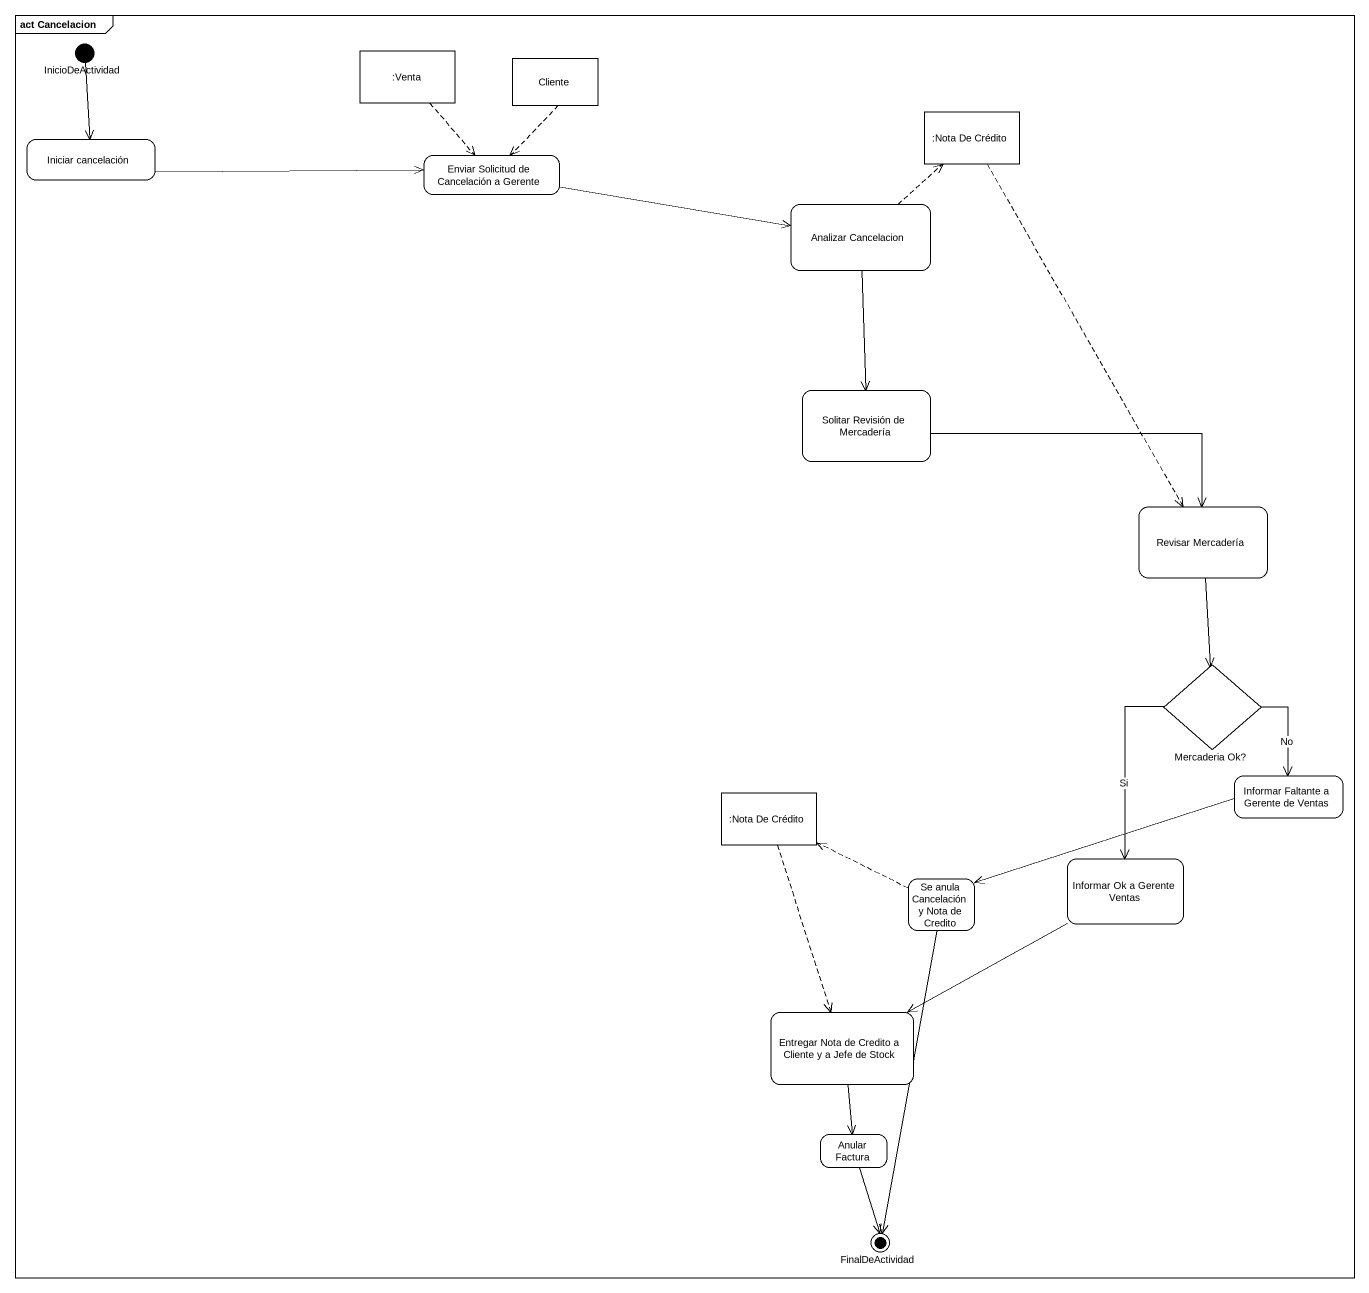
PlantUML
@startuml
mainframe act Cancelacion
hide empty description
state InicioDeActividad <<start>>
state ":Venta" as Venta <<object>>
state Cliente <<object>>
state ":Nota De Crédito" as Nota_De_Crédito <<object>>
state "Iniciar cancelación" as Iniciar_cancelación
state "Enviar Solicitud de Cancelación a Gerente" as Enviar_Solicitud_de
state "Analizar Cancelacion" as Analizar_Cancelacion
state "Solitar Revisión de Mercadería" as Solitar_Revisión_de
state "Revisar Mercadería" as Revisar_Mercadería
state "Mercaderia Ok?" as Mercaderia_Ok <<choice>>
state ":Nota De Crédito" as Nota_De_Crédito_2 <<object>>
state "Informar Faltante a Gerente de Ventas" as Informar_Faltante_a_Gerente
state "Se anula Cancelación y Nota de Credito" as Se_anula_Cancelación_y_Nota
state "Informar Ok a Gerente Ventas" as Informar_Ok_a_Gerente_Ventas
state "Entregar Nota de Credito a Cliente y a Jefe de Stock" as Entregar_Nota_de_Credito_a
state "Anular Factura" as Anular_Factura
state FinalDeActividad <<end>>
InicioDeActividad --> Iniciar_cancelación
Venta -[dashed]-> Enviar_Solicitud_de
Cliente -[dashed]-> Enviar_Solicitud_de
Nota_De_Crédito -[dashed]-> Revisar_Mercadería
Iniciar_cancelación -right-> Enviar_Solicitud_de
Enviar_Solicitud_de -right-> Analizar_Cancelacion
Analizar_Cancelacion -up[dashed]-> Nota_De_Crédito
Analizar_Cancelacion --> Solitar_Revisión_de
Solitar_Revisión_de -right-> Revisar_Mercadería
Revisar_Mercadería --> Mercaderia_Ok
Mercaderia_Ok --> Informar_Faltante_a_Gerente : No
Mercaderia_Ok --> Informar_Ok_a_Gerente_Ventas : Si
Nota_De_Crédito_2 -[dashed]-> Entregar_Nota_de_Credito_a
Informar_Faltante_a_Gerente -left-> Se_anula_Cancelación_y_Nota
Se_anula_Cancelación_y_Nota -left[dashed]-> Nota_De_Crédito_2
Se_anula_Cancelación_y_Nota --> FinalDeActividad
Informar_Ok_a_Gerente_Ventas -left-> Entregar_Nota_de_Credito_a
Entregar_Nota_de_Credito_a --> Anular_Factura
Anular_Factura --> FinalDeActividad
@enduml
